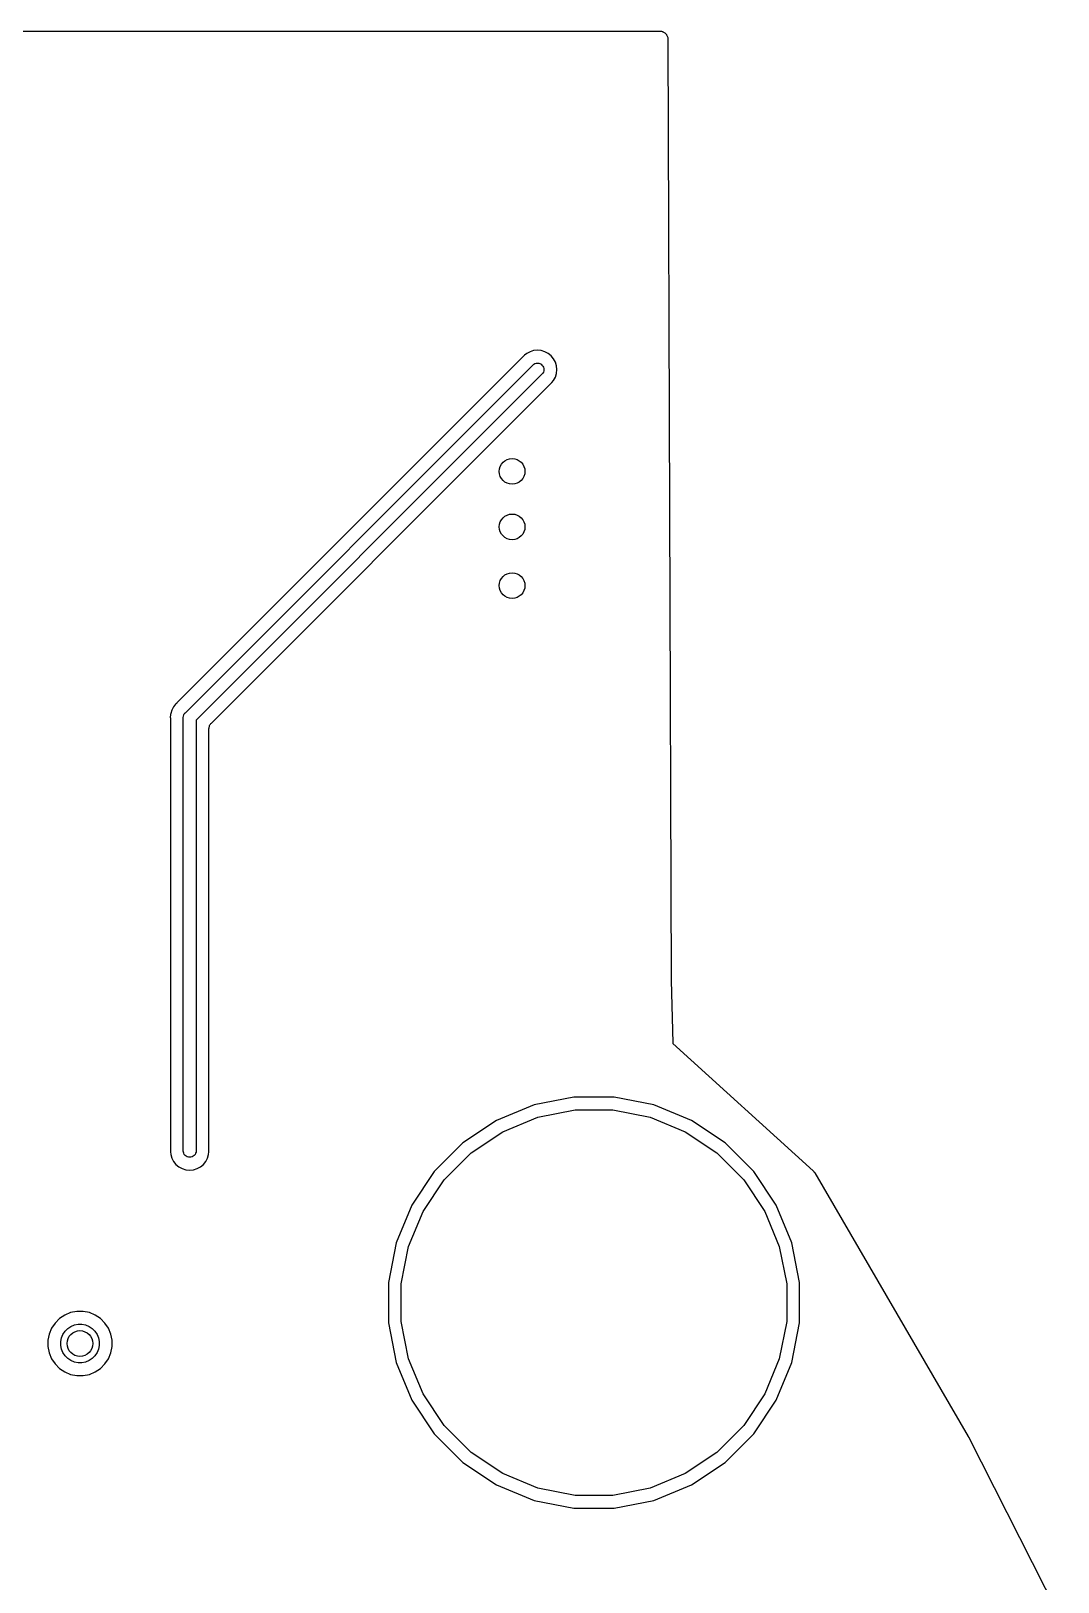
# Model space of a CAD drawing. Extents: x 76.5 to 170.2, y -170.2 to -83.1.
# Drawn here: x 149.86 to 165.84, y -107.22 to -83.08 of the extents above; entities that cross this region are included whole.
import ezdxf

# ---------------------------------------------------------------- set-up
doc = ezdxf.new("R2010")
doc.units = 0
doc.header["$MEASUREMENT"] = 0
doc.layers.add('BLACK', color=7, linetype='CONTINUOUS')

msp = doc.modelspace()

# ---------------------------------------------------------------- linework, layer by layer
at = {"layer": 'BLACK', "linetype": 'CONTINUOUS'}
for p, q in [((124.606, -83.0807), (159.647, -83.0807)), ((159.647, -83.0807), (159.647, -83.0807)), ((159.647, -83.0807), (159.647, -83.0807)), ((159.647, -83.0807), (159.647, -83.0807)), ((159.647, -83.0807), (159.648, -83.0807)), ((159.648, -83.0807), (159.66, -83.082)), ((159.66, -83.082), (159.672, -83.0832)), ((159.672, -83.0832), (159.672, -83.0834)), ((159.672, -83.0834), (159.673, -83.0835)), ((159.673, -83.0835), (159.684, -83.087)), ((159.684, -83.087), (159.695, -83.0904)), ((159.695, -83.0904), (159.696, -83.0908)), ((159.696, -83.0908), (159.697, -83.091)), ((159.697, -83.091), (159.707, -83.0966)), ((159.707, -83.0966), (159.717, -83.1022)), ((159.717, -83.1022), (159.718, -83.1026)), ((159.718, -83.1026), (159.718, -83.1029)), ((159.718, -83.1029), (159.727, -83.1104)), ((159.727, -83.1104), (159.736, -83.1179)), ((159.736, -83.1179), (159.737, -83.1184)), ((159.737, -83.1184), (159.737, -83.1188)), ((159.737, -83.1188), (159.745, -83.1279)), ((159.745, -83.1279), (159.752, -83.137)), ((159.752, -83.137), (159.752, -83.1376)), ((159.752, -83.1376), (159.753, -83.1381)), ((159.753, -83.1381), (159.758, -83.1485)), ((159.758, -83.1485), (159.764, -83.1589)), ((159.764, -83.1589), (159.764, -83.1595)), ((159.764, -83.1595), (159.764, -83.1601)), ((159.764, -83.1601), (159.768, -83.1713)), ((159.768, -83.1713), (159.771, -83.1826)), ((159.771, -83.1826), (159.771, -83.1833)), ((159.771, -83.1833), (159.771, -83.1839)), ((159.771, -83.1839), (159.772, -83.1956)), ((159.772, -83.1956), (159.774, -83.2073)), ((159.774, -83.2073), (159.823, -97.8549)), ((157.628, -88.0716), (157.576, -88.0995)), ((157.684, -88.0545), (157.628, -88.0716)), ((157.743, -88.0487), (157.684, -88.0545)), ((157.802, -88.0545), (157.743, -88.0487)), ((157.859, -88.0716), (157.802, -88.0545)), ((157.911, -88.0995), (157.859, -88.0716)), ((157.542, -88.1276), (157.246, -88.4232)), ((157.376, -88.5759), (157.676, -88.2759)), ((157.576, -88.0995), (157.542, -88.1276)), ((157.676, -88.2759), (157.687, -88.2666)), ((157.687, -88.2666), (157.705, -88.2573)), ((157.705, -88.2573), (157.724, -88.2516)), ((157.724, -88.2516), (157.743, -88.2496)), ((157.743, -88.2496), (157.763, -88.2516)), ((157.763, -88.2516), (157.782, -88.2573)), ((157.782, -88.2573), (157.799, -88.2666)), ((157.799, -88.2666), (157.814, -88.2791)), ((157.814, -88.2791), (157.827, -88.2943)), ((157.827, -88.2943), (157.836, -88.3117)), ((157.836, -88.3117), (157.842, -88.3305)), ((157.842, -88.3305), (157.844, -88.3501)), ((157.956, -88.137), (157.911, -88.0995)), ((157.994, -88.1826), (157.956, -88.137)), ((158.022, -88.2348), (157.994, -88.1826)), ((158.039, -88.2913), (158.022, -88.2348)), ((158.045, -88.3501), (158.039, -88.2913)), ((157.246, -88.4232), (152.133, -93.536)), ((152.263, -93.6888), (157.376, -88.5759)), ((157.246, -88.4232), (157.246, -88.4232)), ((157.376, -88.5759), (157.376, -88.5759)), ((157.817, -88.4174), (157.517, -88.7174)), ((157.67, -88.8474), (157.966, -88.5518)), ((157.827, -88.4059), (157.817, -88.4174)), ((157.836, -88.3886), (157.827, -88.4059)), ((157.842, -88.3697), (157.836, -88.3886)), ((157.844, -88.3501), (157.842, -88.3697)), ((157.966, -88.5518), (157.994, -88.5176)), ((157.994, -88.5176), (158.022, -88.4655)), ((158.022, -88.4655), (158.039, -88.4089)), ((158.039, -88.4089), (158.045, -88.3501)), ((157.517, -88.7174), (152.43, -93.8044)), ((157.517, -88.7174), (157.517, -88.7174)), ((152.668, -93.85), (157.67, -88.8474)), ((157.67, -88.8474), (157.67, -88.8474)), ((152.052, -93.6476), (152.035, -93.7041)), ((152.08, -93.5955), (152.052, -93.6476)), ((152.112, -93.5565), (152.08, -93.5955)), ((152.117, -93.5498), (152.112, -93.5564)), ((152.112, -93.5564), (152.112, -93.5565)), ((152.124, -93.5444), (152.117, -93.5498)), ((152.128, -93.5406), (152.124, -93.5444)), ((152.132, -93.5372), (152.128, -93.5406)), ((152.133, -93.536), (152.132, -93.5372)), ((152.034, -93.7163), (152.029, -93.763)), ((152.029, -93.763), (152.03, -93.7715)), ((152.03, -93.7715), (152.03, -93.7732)), ((152.03, -93.7732), (152.03, -93.7786)), ((152.03, -93.7786), (152.03, -93.7839)), ((152.03, -93.7839), (152.03, -100.521)), ((152.035, -93.7041), (152.034, -93.7163)), ((152.23, -93.7629), (152.232, -93.7433)), ((152.23, -93.7679), (152.23, -93.7629)), ((152.23, -100.512), (152.23, -93.7679)), ((152.232, -93.7433), (152.238, -93.7245)), ((152.238, -93.7245), (152.247, -93.7071)), ((152.247, -93.7066), (152.259, -93.6919)), ((152.247, -93.7071), (152.247, -93.7066)), ((152.259, -93.6919), (152.263, -93.6888)), ((152.43, -93.8044), (152.43, -100.512)), ((152.64, -93.8904), (152.641, -93.8898)), ((152.64, -93.891), (152.64, -93.8904)), ((152.641, -93.8898), (152.646, -93.8795)), ((152.646, -93.8795), (152.652, -93.8692)), ((152.652, -93.8686), (152.653, -93.8681)), ((152.652, -93.8692), (152.652, -93.8686)), ((152.653, -93.8681), (152.66, -93.8591)), ((152.66, -93.8591), (152.668, -93.85)), ((152.63, -93.938), (152.632, -93.9264)), ((152.63, -93.9393), (152.63, -93.938)), ((152.63, -93.9394), (152.63, -93.9393)), ((152.63, -93.9398), (152.63, -93.9394)), ((152.63, -93.9394), (152.63, -93.9394)), ((152.63, -100.521), (152.63, -93.9398)), ((152.632, -93.9264), (152.633, -93.9147)), ((152.633, -93.9134), (152.637, -93.9022)), ((152.633, -93.9141), (152.633, -93.9134)), ((152.633, -93.9147), (152.633, -93.9141)), ((152.637, -93.9022), (152.64, -93.891)), ((159.823, -97.8549), (159.823, -97.8564)), ((159.823, -97.8564), (159.848, -98.8244)), ((159.848, -98.8244), (159.849, -98.8302)), ((159.849, -98.8302), (159.853, -98.8354)), ((159.853, -98.8354), (162.034, -100.818)), ((158.308, -99.67), (157.69, -99.793)), ((158.938, -99.67), (158.308, -99.67)), ((159.556, -99.793), (158.938, -99.67)), ((157.69, -99.793), (157.107, -100.034)), ((157.748, -99.9853), (158.328, -99.87)), ((158.328, -99.87), (158.918, -99.87)), ((158.918, -99.87), (159.498, -99.9853)), ((160.139, -100.034), (159.556, -99.793)), ((157.107, -100.034), (156.583, -100.384)), ((157.202, -100.211), (157.748, -99.9853)), ((159.498, -99.9853), (160.044, -100.211)), ((160.663, -100.384), (160.139, -100.034)), ((156.583, -100.384), (156.137, -100.83)), ((156.711, -100.54), (157.202, -100.211)), ((160.044, -100.211), (160.535, -100.54)), ((161.109, -100.83), (160.663, -100.384)), ((152.03, -100.521), (152.035, -100.565)), ((152.035, -100.565), (152.052, -100.622)), ((152.052, -100.622), (152.08, -100.674)), ((152.232, -100.526), (152.23, -100.512)), ((152.238, -100.545), (152.232, -100.526)), ((152.247, -100.562), (152.238, -100.545)), ((152.259, -100.578), (152.247, -100.562)), ((152.275, -100.59), (152.259, -100.578)), ((152.292, -100.599), (152.275, -100.59)), ((152.311, -100.605), (152.292, -100.599)), ((152.33, -100.607), (152.311, -100.605)), ((152.35, -100.605), (152.33, -100.607)), ((152.369, -100.599), (152.35, -100.605)), ((152.386, -100.59), (152.369, -100.599)), ((152.401, -100.578), (152.386, -100.59)), ((152.414, -100.562), (152.401, -100.578)), ((152.423, -100.545), (152.414, -100.562)), ((152.429, -100.526), (152.423, -100.545)), ((152.43, -100.512), (152.429, -100.526)), ((152.581, -100.674), (152.609, -100.622)), ((152.609, -100.622), (152.626, -100.565)), ((152.626, -100.565), (152.63, -100.521)), ((156.293, -100.958), (156.711, -100.54)), ((160.535, -100.54), (160.953, -100.958)), ((152.08, -100.674), (152.117, -100.72)), ((152.117, -100.72), (152.163, -100.757)), ((152.163, -100.757), (152.215, -100.785)), ((152.215, -100.785), (152.272, -100.802)), ((152.272, -100.802), (152.33, -100.808)), ((152.33, -100.808), (152.389, -100.802)), ((152.389, -100.802), (152.446, -100.785)), ((152.446, -100.785), (152.498, -100.757)), ((152.498, -100.757), (152.544, -100.72)), ((152.544, -100.72), (152.581, -100.674)), ((156.137, -100.83), (155.787, -101.354)), ((161.459, -101.354), (161.109, -100.83)), ((162.034, -100.818), (162.035, -100.819)), ((162.035, -100.819), (162.039, -100.823)), ((162.039, -100.823), (162.043, -100.828)), ((162.043, -100.828), (162.047, -100.833)), ((162.047, -100.833), (162.051, -100.837)), ((162.051, -100.837), (162.054, -100.843)), ((162.054, -100.843), (162.058, -100.848)), ((162.058, -100.848), (164.446, -104.953)), ((155.964, -101.449), (156.293, -100.958)), ((160.953, -100.958), (161.282, -101.449)), ((155.787, -101.354), (155.546, -101.937)), ((161.7, -101.937), (161.459, -101.354)), ((155.738, -101.995), (155.964, -101.449)), ((161.282, -101.449), (161.508, -101.995)), ((155.546, -101.937), (155.423, -102.555)), ((155.623, -102.575), (155.738, -101.995)), ((161.508, -101.995), (161.623, -102.575)), ((161.823, -102.555), (161.7, -101.937)), ((155.423, -102.555), (155.423, -103.185)), ((155.623, -103.165), (155.623, -102.575)), ((161.623, -102.575), (161.623, -103.165)), ((161.823, -103.185), (161.823, -102.555)), ((150.477, -103.025), (150.386, -103.063)), ((150.574, -103.006), (150.477, -103.025)), ((150.672, -103.006), (150.574, -103.006)), ((150.769, -103.025), (150.672, -103.006)), ((150.86, -103.063), (150.769, -103.025)), ((150.18, -103.269), (150.142, -103.36)), ((150.235, -103.187), (150.18, -103.269)), ((150.304, -103.117), (150.235, -103.187)), ((150.386, -103.063), (150.304, -103.117)), ((150.39, -103.314), (150.432, -103.273)), ((150.432, -103.273), (150.481, -103.24)), ((150.481, -103.24), (150.536, -103.217)), ((150.536, -103.217), (150.594, -103.206)), ((150.594, -103.206), (150.653, -103.206)), ((150.653, -103.206), (150.711, -103.217)), ((150.711, -103.217), (150.765, -103.24)), ((150.765, -103.24), (150.814, -103.273)), ((150.814, -103.273), (150.856, -103.314)), ((150.942, -103.117), (150.86, -103.063)), ((151.011, -103.187), (150.942, -103.117)), ((151.066, -103.269), (151.011, -103.187)), ((151.104, -103.36), (151.066, -103.269)), ((155.423, -103.185), (155.546, -103.803)), ((155.738, -103.745), (155.623, -103.165)), ((161.623, -103.165), (161.508, -103.745)), ((161.7, -103.803), (161.823, -103.185)), ((150.142, -103.36), (150.123, -103.456)), ((150.123, -103.456), (150.123, -103.555)), ((150.323, -103.476), (150.335, -103.418)), ((150.323, -103.535), (150.323, -103.476)), ((150.335, -103.593), (150.323, -103.535)), ((150.335, -103.418), (150.357, -103.364)), ((150.357, -103.364), (150.39, -103.314)), ((150.856, -103.314), (150.889, -103.364)), ((150.889, -103.364), (150.912, -103.418)), ((150.912, -103.418), (150.923, -103.476)), ((150.923, -103.535), (150.912, -103.593)), ((150.923, -103.476), (150.923, -103.535)), ((151.123, -103.456), (151.104, -103.36)), ((151.123, -103.555), (151.123, -103.456)), ((150.123, -103.555), (150.142, -103.652)), ((150.142, -103.652), (150.18, -103.743)), ((150.18, -103.743), (150.235, -103.824)), ((150.357, -103.648), (150.335, -103.593)), ((150.39, -103.697), (150.357, -103.648)), ((150.432, -103.739), (150.39, -103.697)), ((150.481, -103.772), (150.432, -103.739)), ((150.536, -103.794), (150.481, -103.772)), ((150.765, -103.772), (150.711, -103.794)), ((150.814, -103.739), (150.765, -103.772)), ((150.856, -103.697), (150.814, -103.739)), ((150.889, -103.648), (150.856, -103.697)), ((150.912, -103.593), (150.889, -103.648)), ((151.011, -103.824), (151.066, -103.743)), ((151.066, -103.743), (151.104, -103.652)), ((151.104, -103.652), (151.123, -103.555)), ((155.964, -104.291), (155.738, -103.745)), ((161.508, -103.745), (161.282, -104.291)), ((150.235, -103.824), (150.304, -103.894)), ((150.304, -103.894), (150.386, -103.949)), ((150.386, -103.949), (150.477, -103.986)), ((150.477, -103.986), (150.574, -104.006)), ((150.594, -103.806), (150.536, -103.794)), ((150.574, -104.006), (150.672, -104.006)), ((150.653, -103.806), (150.594, -103.806)), ((150.711, -103.794), (150.653, -103.806)), ((150.672, -104.006), (150.769, -103.986)), ((150.769, -103.986), (150.86, -103.949)), ((150.86, -103.949), (150.942, -103.894)), ((150.942, -103.894), (151.011, -103.824)), ((155.546, -103.803), (155.787, -104.386)), ((161.459, -104.386), (161.7, -103.803)), ((155.787, -104.386), (156.137, -104.91)), ((156.293, -104.782), (155.964, -104.291)), ((161.282, -104.291), (160.953, -104.782)), ((161.109, -104.91), (161.459, -104.386)), ((156.137, -104.91), (156.583, -105.356)), ((156.711, -105.2), (156.293, -104.782)), ((160.953, -104.782), (160.535, -105.2)), ((160.663, -105.356), (161.109, -104.91)), ((164.446, -104.953), (164.447, -104.954)), ((164.447, -104.954), (164.448, -104.957)), ((164.448, -104.957), (164.45, -104.959)), ((164.45, -104.959), (165.845, -107.7)), ((157.202, -105.529), (156.711, -105.2)), ((160.535, -105.2), (160.044, -105.529)), ((156.583, -105.356), (157.107, -105.706)), ((160.139, -105.706), (160.663, -105.356)), ((157.107, -105.706), (157.69, -105.947)), ((157.748, -105.755), (157.202, -105.529)), ((160.044, -105.529), (159.498, -105.755)), ((159.556, -105.947), (160.139, -105.706)), ((157.69, -105.947), (158.308, -106.07)), ((158.328, -105.87), (157.748, -105.755)), ((158.918, -105.87), (158.328, -105.87)), ((159.498, -105.755), (158.918, -105.87)), ((158.938, -106.07), (159.556, -105.947)), ((158.308, -106.07), (158.938, -106.07))]:
    msp.add_line(p, q, dxfattribs=at)
at = {"layer": 'BLACK'}
for centre in [(157.349, -89.9337), (157.349, -90.7973), (157.349, -91.7117), (150.623, -103.506)]:
    msp.add_circle(centre, 0.2, dxfattribs=at)

doc.saveas('drawing.dxf')
